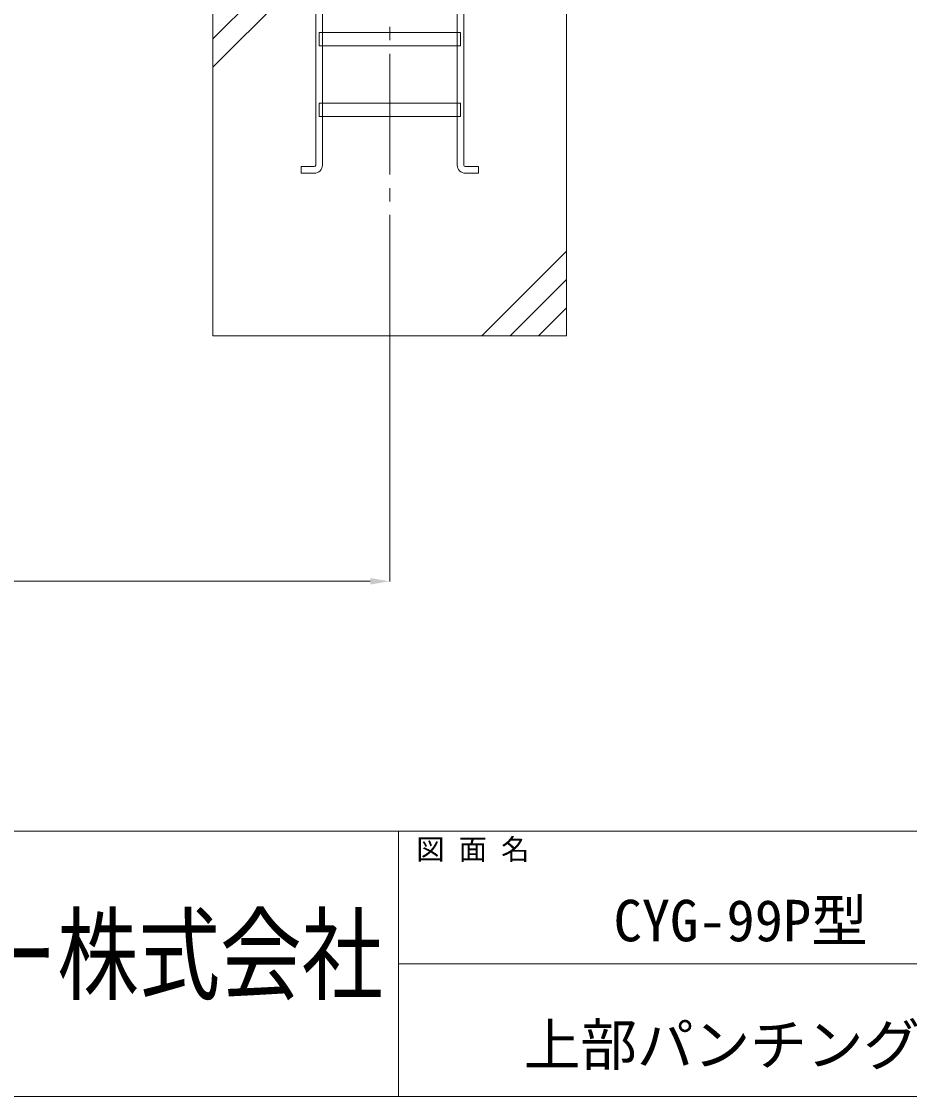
# Model space of a CAD drawing. Units: millimetres, scale not verified. Extents: x 54697 to 74822, y -14438 to 14438.
# Drawn here: x 65356 to 67867, y -14438 to -11398 of the extents above; entities that cross this region are included whole.
import ezdxf
from ezdxf.enums import TextEntityAlignment as Align

# ---------------------------------------------------------------- set-up
doc = ezdxf.new("R2010")
doc.units = ezdxf.units.MM
doc.header["$LTSCALE"] = 38
doc.linetypes.add('CHAIN2', pattern=[12, 9, -1, 1, -1])
doc.linetypes.add('DASHED1', pattern=[1.8, 1.2, -0.6])
for name, color, linetype, lineweight in [('0-7_ﾛｺﾞ', 140, 'Continuous', 9), ('0-9_基礎工事用PCA大', 7, 'Continuous', 18), ('0-A_図面枠', 7, 'Continuous', 18), ('0-B_寸法', 3, 'Continuous', 18), ('1-4_通芯', 1, 'CHAIN2', 18)]:
    doc.layers.add(name, color=color, linetype=linetype, lineweight=lineweight)
doc.styles.add('ＭＳ ゴシック', font='')
doc.styles.get('ＭＳ ゴシック').set_extended_font_data('MS Gothic')

msp = doc.modelspace()

# ---------------------------------------------------------------- linework, layer by layer
at = {"layer": '0-9_基礎工事用PCA大'}
for p, q in [((65897.4, -11527.5), (66137.4, -11287.5)), ((65897.4, -11447.49), (66057.39, -11287.5)), ((66206.94, -11467.5), (66206.94, -11629.5)), ((66587.88, -11467.5), (66587.88, -11629.5)), ((66206.94, -11667.51), (66206.94, -11804.49)), ((66587.88, -11667.51), (66587.88, -11804.49)), ((66897.39, -12047.49), (66657.39, -12287.49)), ((66897.39, -12127.5), (66737.4, -12287.49)), ((66897.39, -12207.51), (66817.41, -12287.49))]:
    msp.add_line(p, q, dxfattribs=at)
at = {"layer": '0-9_基礎工事用PCA大', "color": 4, "linetype": 'DASHED1', "lineweight": 9}
for p, q in [((66206.94, -11429.49), (66206.94, -11467.5)), ((66587.88, -11429.49), (66587.88, -11467.5)), ((66206.94, -11629.5), (66206.94, -11667.51)), ((66587.88, -11629.5), (66587.88, -11667.51))]:
    msp.add_line(p, q, dxfattribs=at)
at = {"layer": '0-9_基礎工事用PCA大'}
for points in [[(66187.89, -11804.46), (66187.89, -11227.5), (66206.94, -11227.5), (66206.94, -11429.49)], [(66606.93, -11804.46), (66606.93, -11227.5), (66587.88, -11227.5), (66587.88, -11429.49)], [(66183.93, -11827.5), (66146.94, -11827.5), (66146.94, -11808.45), (66183.87, -11808.45)], [(66610.89, -11827.5), (66647.88, -11827.5), (66647.88, -11808.45), (66610.92, -11808.45)]]:
    msp.add_lwpolyline(points, dxfattribs=at)
for points in [[(65897.4, -12287.49), (66897.39, -12287.49), (66897.39, -11287.5), (65897.4, -11287.5)], [(66197.4, -11429.49), (66597.39, -11429.49), (66597.39, -11467.5), (66197.4, -11467.5)], [(66197.4, -11629.5), (66597.39, -11629.5), (66597.39, -11667.51), (66197.4, -11667.51)]]:
    msp.add_lwpolyline(points, close=True, dxfattribs=at)
for centre, radius, start, end in [((66183.87, -11804.46), 3.99, 270, 0), ((66183.93, -11804.49), 23.01, 270, 0), ((66610.89, -11804.49), 23.01, 180, 270), ((66610.92, -11804.46), 3.99, 180, 270)]:
    msp.add_arc(centre, radius, start, end, dxfattribs=at)
at = {"layer": '0-A_図面枠'}
for p, q in [((54697.41, -13687.5), (74822.4, -13687.5)), ((66422.4, -13687.5), (66422.4, -14437.5)), ((66422.4, -14062.5), (74822.4, -14062.5))]:
    msp.add_line(p, q, dxfattribs=at)
msp.add_lwpolyline([(54697.41, -562.5), (74822.4, -562.5), (74822.4, -14437.5), (54697.41, -14437.5)], close=True, dxfattribs=at)
at = {"layer": '0-B_寸法'}
for p, q in [((66397.41, -12288.51), (66397.41, -12981.96)), ((66342.39, -12980.97), (56452.41, -12980.97))]:
    msp.add_line(p, q, dxfattribs=at)
at = {"layer": '0-B_寸法', "color": 91}
msp.add_solid([(66342.39, -12971.79), (66397.41, -12980.97), (66342.39, -12990.12)], dxfattribs=at)
at = {"layer": '1-4_通芯'}
msp.add_line((66397.41, -12287.49), (66397.41, -10375.5), dxfattribs=at)

# ---------------------------------------------------------------- texts
at = {"layer": '0-7_ﾛｺﾞ', "color": 7, "style": 'ＭＳ ゴシック', "width": 0.8}
msp.add_text('日本セイフティー株式会社', height=211.1, dxfattribs=at).set_placement((63614.16, -14205.03), align=Align.BOTTOM_LEFT)
at = {"layer": '0-A_図面枠', "style": 'ＭＳ ゴシック'}
for s, height, p in [('図 面 名', 58.65, (66472.41, -13785.51)), ('CYG-99P型\u3000開口図', 117.3, (67030.14, -14034)), ('上部パンチングパネル仕様', 117.3, (66776.25, -14384.88))]:
    msp.add_text(s, height=height, dxfattribs=at).set_placement(p, align=Align.BOTTOM_LEFT)

doc.saveas('drawing.dxf')
